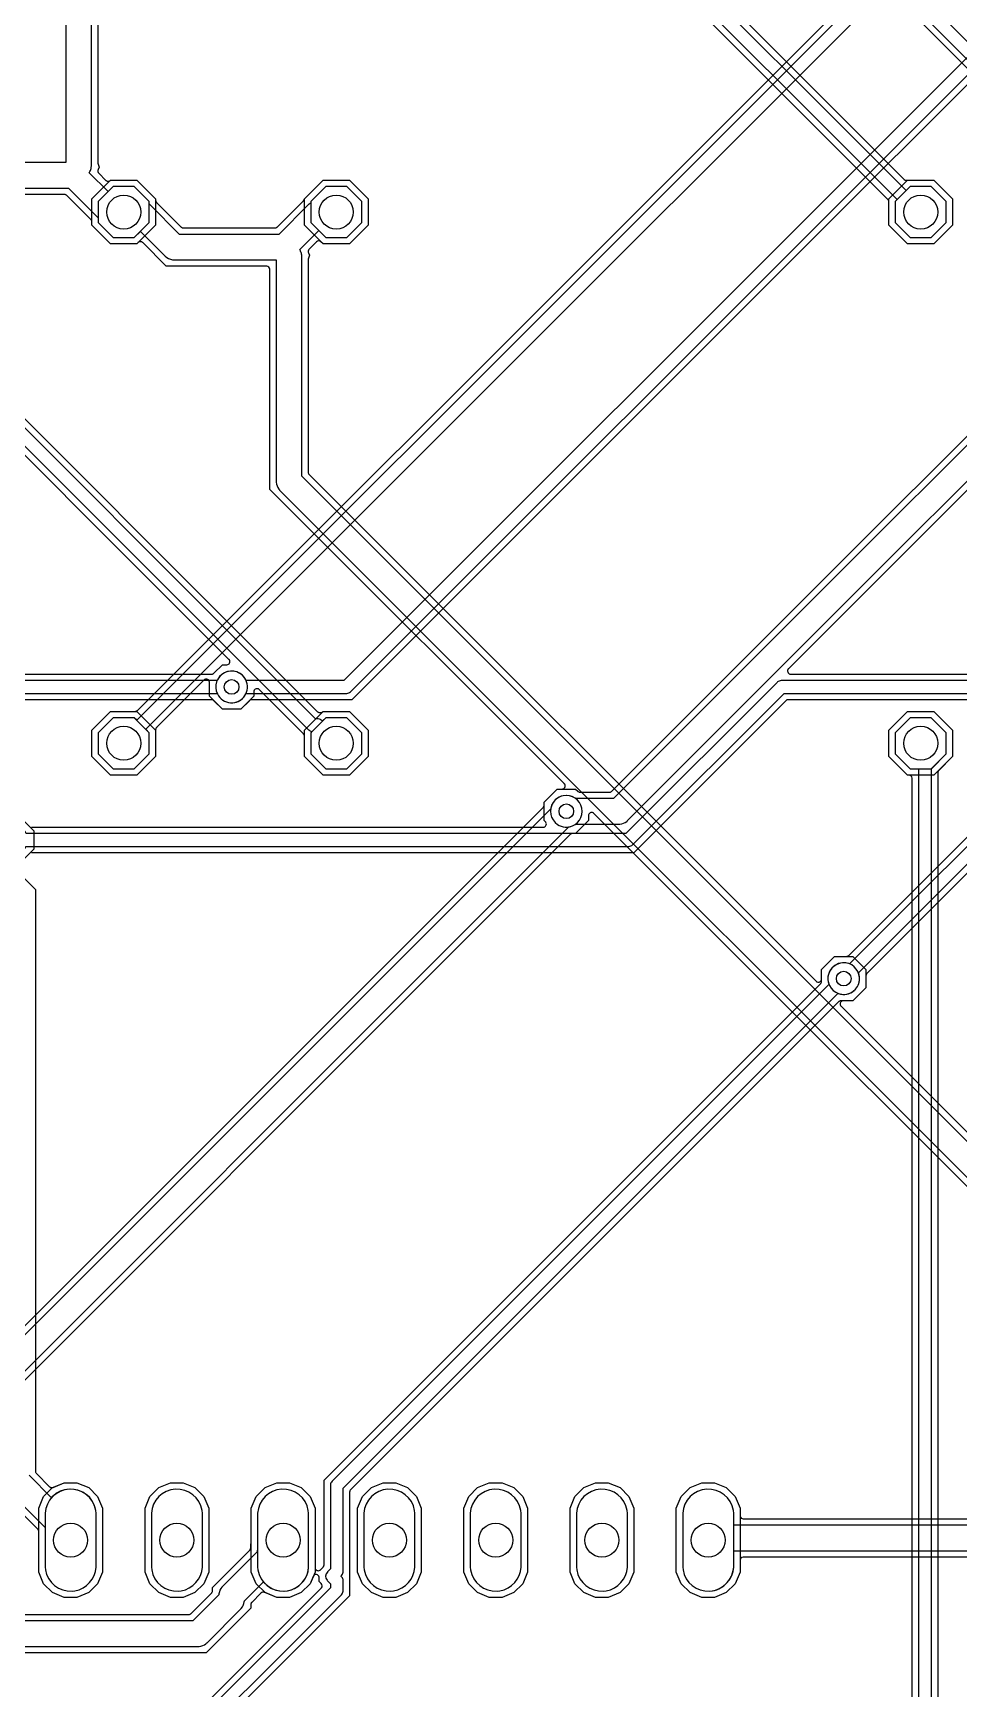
# Model space of a CAD drawing. Header units: inches. Extents: x 0 to 6.5, y 0 to 4.
# Drawn here: x 2.815 to 3.686, y 1.46 to 3.018 of the extents above; entities that cross this region are included whole.
import ezdxf

# ---------------------------------------------------------------- set-up
doc = ezdxf.new("R2010")
doc.units = ezdxf.units.IN

msp = doc.modelspace()

# ---------------------------------------------------------------- linework, layer by layer
at = {"layer": '16_copper'}
for points in [[(2.924, 2.3401), (2.924, 2.3599), (2.9207, 2.3632), (3.9102, 3.3528), (3.9104, 3.3529), (3.9105, 3.3531, 0.153125), (3.912, 3.3564), (3.912, 3.357), (3.912, 3.4244), (3.9126, 3.4246, 1), (3.8994, 3.4514), (3.8977, 3.4504, 0.577351), (3.8994, 3.4246), (3.9, 3.4244), (3.9, 3.3595), (2.9122, 2.3717), (2.9099, 2.374), (2.8901, 2.374), (2.876, 2.3599), (2.876, 2.3401), (2.8901, 2.326), (2.9099, 2.326)], [(3.0044, 2.3884, 0.233169), (3.0149, 2.3964), (3.0151, 2.397), (3.1095, 2.397), (3.1097, 2.397), (3.1099, 2.397, 0.153128), (3.1133, 2.3983), (3.1137, 2.3988), (4.1391, 3.4241), (4.1397, 3.4239, 1), (4.1493, 3.4521), (4.1474, 3.4526, 0.577349), (4.1304, 3.4332), (4.1306, 3.4326), (3.107, 2.409), (3.0151, 2.409), (3.0149, 2.4096, 1), (2.9881, 2.3964), (2.9891, 2.3947, 0.267948), (3.0025, 2.3881)], [(3.3194, 2.2714, 0.098492), (3.3248, 2.2736), (3.3253, 2.274), (3.366, 2.274), (3.3665, 2.274), (3.3669, 2.274, 0.144215), (3.3733, 2.2765), (3.3736, 2.2767, 0.015626), (3.3742, 2.2772), (3.3745, 2.2775), (4.5202, 3.4233), (4.5209, 3.4234, 1), (4.5151, 3.4526), (4.5132, 3.4521, 0.26795), (4.5034, 3.4409), (4.5033, 3.4402), (3.361, 2.298), (3.3253, 2.298), (3.3248, 2.2984, 1), (3.3082, 2.2736), (3.3099, 2.2726, 0.131651), (3.3175, 2.2711)], [(2.954, 1.5523, 0.349916), (2.974, 1.5747), (2.974, 1.6253), (2.9737, 1.628, 0.893655), (2.926, 1.6253), (2.926, 1.5747), (2.9263, 1.572, 0.38172), (2.9513, 1.552)], [(3.154, 1.5523, 0.349916), (3.174, 1.5747), (3.174, 1.6253), (3.1737, 1.628, 0.893655), (3.126, 1.6253), (3.126, 1.5747), (3.1263, 1.572, 0.38172), (3.1513, 1.552)], [(3.254, 1.5523, 0.349916), (3.274, 1.5747), (3.274, 1.6253), (3.2737, 1.628, 0.893655), (3.226, 1.6253), (3.226, 1.5747), (3.2263, 1.572, 0.38172), (3.2513, 1.552)], [(3.354, 1.5523, 0.349916), (3.374, 1.5747), (3.374, 1.6253), (3.3737, 1.628, 0.893655), (3.326, 1.6253), (3.326, 1.5747), (3.3263, 1.572, 0.38172), (3.3513, 1.552)], [(3.454, 1.5523, 0.349916), (3.474, 1.5747), (3.474, 1.6253), (3.4737, 1.628, 0.893655), (3.426, 1.6253), (3.426, 1.5747), (3.4263, 1.572, 0.38172), (3.4513, 1.552)]]:
    msp.add_lwpolyline(points, format="xyb", close=True, dxfattribs=at)
for points in [[(2.8133, 2.271), (3.2947, 2.271), (3.2948, 2.271), (3.2949, 2.271, 0.548403), (3.2973, 2.2755), (3.2971, 2.2757), (3.297, 2.276, 0.01578), (3.2968, 2.2761), (3.2956, 2.2773), (3.2956, 2.2947), (3.3078, 2.3069), (3.3252, 2.3069), (3.3272, 2.3049), (3.3274, 2.3047), (3.3277, 2.3045, 0.087651), (3.3287, 2.3041), (3.3289, 2.304), (3.3293, 2.304), (3.3573, 2.304), (3.3576, 2.304), (3.358, 2.3041, 0.087654), (3.3589, 2.3045), (3.3591, 2.3047), (3.3594, 2.3049), (4.4962, 3.4417)], [(4.1397, 3.4162), (3.1145, 2.391), (3.0203, 2.391), (3.02, 2.391), (3.0196, 2.3909, 0.087654), (3.0187, 2.3905), (3.0184, 2.3903), (3.0182, 2.3901), (3.0102, 2.3821), (2.9928, 2.3821), (2.9806, 2.3943), (2.9806, 2.4074), (2.9806, 2.4075), (2.9806, 2.4076, 0.54841), (2.9761, 2.41), (2.9759, 2.4098), (2.9756, 2.4096, 0.015772), (2.9755, 2.4095), (2.9309, 2.3649), (2.9307, 2.3646), (2.9305, 2.3644, 0.087651), (2.9301, 2.3634), (2.93, 2.3631), (2.93, 2.3628), (2.93, 2.3376), (2.9124, 2.32), (2.8876, 2.32), (2.87, 2.3376), (2.87, 2.3624), (2.8876, 2.38), (2.9108, 2.38), (2.9111, 2.38), (2.9115, 2.3801, 0.087654), (2.9124, 2.3805), (2.9126, 2.3807), (2.9129, 2.3809), (3.8931, 3.3611)], [(4.348, 3.2425), (3.5256, 2.4201), (3.5255, 2.42), (3.5254, 2.42, 0.54841), (3.5269, 2.4151), (3.5272, 2.4151), (3.5275, 2.415, 0.01577), (3.5277, 2.415), (4.001, 2.415)], [(3.996, 2.409), (3.519, 2.409), (3.5188, 2.409), (3.5186, 2.409, 0.153128), (3.5152, 2.4077), (3.5148, 2.4072), (3.3725, 2.265), (2.8081, 2.265), (2.8079, 2.2656, 1), (2.7811, 2.2524), (2.7821, 2.2507, 0.267948), (2.7955, 2.2441), (2.7974, 2.2444, 0.233169), (2.8079, 2.2524), (2.8081, 2.253), (3.375, 2.253), (3.3752, 2.253), (3.3754, 2.253, 0.153128), (3.3788, 2.2543), (3.3792, 2.2548), (3.5215, 2.397), (3.9935, 2.397)], [(3.9898, 2.391), (3.5252, 2.391), (3.5249, 2.391), (3.5245, 2.3909, 0.087654), (3.5236, 2.3905), (3.5234, 2.3903), (3.5231, 2.3901), (3.38, 2.247), (2.8133, 2.247)], [(3.642, 1.1042), (3.642, 2.317), (3.642, 2.3172, 0.392588), (3.639, 2.32), (3.6376, 2.32), (3.62, 2.3376), (3.62, 2.3624), (3.6376, 2.38), (3.6624, 2.38), (3.68, 2.3624), (3.68, 2.3376), (3.6669, 2.3245), (3.6667, 2.3242), (3.6665, 2.3239, 0.087651), (3.6661, 2.323), (3.666, 2.3227), (3.666, 2.3223), (3.666, 1.093)], [(2.7965, 2.233), (2.817, 2.2125), (2.817, 1.6647), (2.817, 1.6644), (2.8171, 1.664, 0.087654), (2.8175, 1.6631), (2.8177, 1.6629), (2.8179, 1.6626), (2.8302, 1.6503), (2.8302, 1.6502), (2.8303, 1.6502, 0.218356), (2.8327, 1.6494), (2.8331, 1.6495), (2.8334, 1.6496, 0.007894), (2.8335, 1.6496), (2.844, 1.654), (2.856, 1.654), (2.867, 1.6494), (2.8754, 1.641), (2.88, 1.63), (2.88, 1.57), (2.8754, 1.559), (2.867, 1.5506), (2.856, 1.546), (2.844, 1.546), (2.833, 1.5506), (2.8246, 1.559), (2.82, 1.57), (2.82, 1.6083), (2.82, 1.6086), (2.8199, 1.609, 0.087654), (2.8195, 1.6099), (2.8193, 1.6101), (2.8191, 1.6104), (2.781, 1.6485)], [(2.6007, 1.53), (2.9613, 1.53), (2.9616, 1.53), (2.962, 1.5301, 0.087654), (2.9629, 1.5305), (2.9631, 1.5307), (2.9634, 1.5309), (2.9826, 1.5501), (2.9828, 1.5503), (2.983, 1.5506, 0.087651), (2.9834, 1.5516), (2.9835, 1.5519), (2.9835, 1.5522), (2.9835, 1.5555), (3.0186, 1.5906), (3.0188, 1.5908), (3.019, 1.5911, 0.087651), (3.0194, 1.5921), (3.0195, 1.5924), (3.0195, 1.5927), (3.0195, 1.5961), (3.0195, 1.5961, 0.087651), (3.0199, 1.5971), (3.02, 1.5974), (3.02, 1.5977), (3.02, 1.63), (3.0246, 1.641), (3.033, 1.6494), (3.044, 1.654), (3.056, 1.654), (3.067, 1.6494), (3.0754, 1.641), (3.08, 1.63), (3.08, 1.5742), (3.08, 1.5741), (3.08, 1.574, 0.548403), (3.0845, 1.5716), (3.0847, 1.5718), (3.085, 1.572, 0.01578), (3.0851, 1.5721), (3.0876, 1.5746), (3.0878, 1.5749), (3.088, 1.5751, 0.087664), (3.0884, 1.5761), (3.0885, 1.5764), (3.0885, 1.5767), (3.0885, 1.6565), (3.0964, 1.6644), (3.0964, 1.6644), (3.5557, 2.1237), (3.5559, 2.124), (3.5561, 2.1242, 0.087651), (3.5565, 2.1252), (3.5566, 2.1255), (3.5566, 2.1256, 0.004905), (3.5566, 2.1256), (3.5566, 2.1258), (3.5566, 2.1372), (3.5688, 2.1494), (3.5862, 2.1494), (3.5984, 2.1372), (3.5984, 2.1198), (3.5862, 2.1076), (3.5748, 2.1076), (3.5745, 2.1076), (3.5742, 2.1075, 0.087654), (3.5732, 2.1071), (3.573, 2.1069), (3.5727, 2.1067), (3.1134, 1.6474), (3.1132, 1.6471), (3.113, 1.6469, 0.087651), (3.1126, 1.6459), (3.1125, 1.6456), (3.1125, 1.6453), (3.1125, 1.5475), (2.9255, 1.3605)], [(2.9247, 1.3683), (3.1047, 1.5483), (3.1049, 1.5484), (3.105, 1.5486, 0.153125), (3.1065, 1.5519), (3.1065, 1.5525), (3.1065, 1.5615), (3.1065, 1.5617), (3.1065, 1.5619, 0.153128), (3.1052, 1.5653), (3.1047, 1.5657), (3.1045, 1.566), (3.1047, 1.5663, 0.172365), (3.1065, 1.5699), (3.1065, 1.5705), (3.1065, 1.649), (3.5721, 2.1146), (3.5727, 2.1144, 1), (3.5823, 2.1426), (3.5804, 2.1431, 0.577349), (3.5634, 2.1237), (3.5636, 2.1231), (3.0963, 1.6557), (3.0961, 1.6556), (3.096, 1.6554, 0.153125), (3.0945, 1.6521), (3.0945, 1.6515), (3.0945, 1.573), (3.0918, 1.5702), (3.0917, 1.5701), (3.0916, 1.57, 0.370187), (3.0913, 1.5622), (3.0918, 1.5618), (3.0945, 1.559), (3.0945, 1.555), (2.918, 1.3785)], [(2.7905, 1.6475), (2.826, 1.612), (2.826, 1.5747), (2.8263, 1.572, 0.38172), (2.8513, 1.552), (2.854, 1.5523, 0.349916), (2.874, 1.5747), (2.874, 1.6253), (2.8737, 1.628, 0.628343), (2.8321, 1.64), (2.832, 1.6399), (2.811, 1.661)], [(2.592, 1.5), (2.97, 1.5), (2.9705, 1.5), (2.9709, 1.5, 0.144215), (2.9773, 1.5025), (2.9776, 1.5027, 0.015626), (2.9782, 1.5032), (2.9785, 1.5035), (3.01, 1.535), (3.0103, 1.5354), (3.0106, 1.5357, 0.144213), (3.0134, 1.5419), (3.0134, 1.5423), (3.0135, 1.5427), (3.0135, 1.543), (3.0314, 1.5609, 0.685705), (3.074, 1.5747), (3.074, 1.6253), (3.0737, 1.628, 0.893655), (3.026, 1.6253), (3.026, 1.5919), (3.026, 1.5918, 0.035821), (3.0256, 1.5901), (3.0256, 1.5897, 0.014426), (3.0255, 1.589), (2.993, 1.5565), (2.9927, 1.5561), (2.9924, 1.5558, 0.144213), (2.9896, 1.5496), (2.9896, 1.5492, 0.014426), (2.9895, 1.5485), (2.965, 1.524), (2.597, 1.524)], [(2.9164, 1.3854), (3.0859, 1.5549), (3.086, 1.5551, 0.392527), (3.0859, 1.5591), (3.084, 1.561), (3.084, 1.5646), (3.084, 1.5649), (3.084, 1.5651, 0.747774), (3.0782, 1.5658), (3.0754, 1.559), (3.067, 1.5506), (3.056, 1.546), (3.044, 1.546), (3.0327, 1.5507), (3.0327, 1.5507), (3.0326, 1.5508), (3.0325, 1.5508, 0.309926), (3.0291, 1.5502), (3.0204, 1.5414), (3.0202, 1.5412), (3.02, 1.5409, 0.087651), (3.0196, 1.5399), (3.0195, 1.5396), (3.0195, 1.5393), (3.0195, 1.536), (2.9775, 1.494), (2.5937, 1.494)]]:
    msp.add_lwpolyline(points, format="xyb", dxfattribs=at)
for points in [[(2.8876, 2.82), (2.87, 2.8376), (2.87, 2.8624), (2.8876, 2.88), (2.9124, 2.88), (2.93, 2.8624), (2.93, 2.8376), (2.9124, 2.82)], [(2.924, 2.8401), (2.924, 2.8599), (2.9099, 2.874), (2.8901, 2.874), (2.876, 2.8599), (2.876, 2.8401), (2.8901, 2.826), (2.9099, 2.826)], [(3.0876, 2.82), (3.07, 2.8376), (3.07, 2.8624), (3.0876, 2.88), (3.1124, 2.88), (3.13, 2.8624), (3.13, 2.8376), (3.1124, 2.82)], [(3.124, 2.8401), (3.124, 2.8599), (3.1099, 2.874), (3.0901, 2.874), (3.076, 2.8599), (3.076, 2.8401), (3.0901, 2.826), (3.1099, 2.826)], [(3.6376, 2.82), (3.62, 2.8376), (3.62, 2.8624), (3.6376, 2.88), (3.6624, 2.88), (3.68, 2.8624), (3.68, 2.8376), (3.6624, 2.82)], [(3.674, 2.8401), (3.674, 2.8599), (3.6599, 2.874), (3.6401, 2.874), (3.626, 2.8599), (3.626, 2.8401), (3.6401, 2.826), (3.6599, 2.826)], [(3.0876, 2.32), (3.07, 2.3376), (3.07, 2.3624), (3.0876, 2.38), (3.1124, 2.38), (3.13, 2.3624), (3.13, 2.3376), (3.1124, 2.32)], [(3.124, 2.3401), (3.124, 2.3599), (3.1099, 2.374), (3.0901, 2.374), (3.076, 2.3599), (3.076, 2.3401), (3.0901, 2.326), (3.1099, 2.326)], [(2.944, 1.546), (2.933, 1.5506), (2.9246, 1.559), (2.92, 1.57), (2.92, 1.63), (2.9246, 1.641), (2.933, 1.6494), (2.944, 1.654), (2.956, 1.654), (2.967, 1.6494), (2.9754, 1.641), (2.98, 1.63), (2.98, 1.57), (2.9754, 1.559), (2.967, 1.5506), (2.956, 1.546)], [(3.144, 1.546), (3.133, 1.5506), (3.1246, 1.559), (3.12, 1.57), (3.12, 1.63), (3.1246, 1.641), (3.133, 1.6494), (3.144, 1.654), (3.156, 1.654), (3.167, 1.6494), (3.1754, 1.641), (3.18, 1.63), (3.18, 1.57), (3.1754, 1.559), (3.167, 1.5506), (3.156, 1.546)], [(3.244, 1.546), (3.233, 1.5506), (3.2246, 1.559), (3.22, 1.57), (3.22, 1.63), (3.2246, 1.641), (3.233, 1.6494), (3.244, 1.654), (3.256, 1.654), (3.267, 1.6494), (3.2754, 1.641), (3.28, 1.63), (3.28, 1.57), (3.2754, 1.559), (3.267, 1.5506), (3.256, 1.546)], [(3.344, 1.546), (3.333, 1.5506), (3.3246, 1.559), (3.32, 1.57), (3.32, 1.63), (3.3246, 1.641), (3.333, 1.6494), (3.344, 1.654), (3.356, 1.654), (3.367, 1.6494), (3.3754, 1.641), (3.38, 1.63), (3.38, 1.57), (3.3754, 1.559), (3.367, 1.5506), (3.356, 1.546)], [(3.444, 1.546), (3.433, 1.5506), (3.4246, 1.559), (3.42, 1.57), (3.42, 1.63), (3.4246, 1.641), (3.433, 1.6494), (3.444, 1.654), (3.456, 1.654), (3.467, 1.6494), (3.4754, 1.641), (3.48, 1.63), (3.48, 1.57), (3.4754, 1.559), (3.467, 1.5506), (3.456, 1.546)]]:
    msp.add_lwpolyline(points, close=True, dxfattribs=at)
msp.add_lwpolyline([(3.66, 1.098), (3.66, 2.3261), (3.674, 2.3401), (3.674, 2.3599), (3.6599, 2.374), (3.6401, 2.374), (3.626, 2.3599), (3.626, 2.3401), (3.6401, 2.326), (3.648, 2.326), (3.648, 1.1005)], dxfattribs=at)
at = {"layer": '1_copper'}
for points in [[(3.674, 2.8401), (3.674, 2.8599), (3.6599, 2.874), (3.6401, 2.874), (3.6363, 2.8702), (3.1452, 3.3612), (3.1451, 3.3614), (3.1449, 3.3615, 0.153125), (3.1416, 3.363), (3.141, 3.363), (3.0466, 3.363), (3.0464, 3.3636, 1), (3.0196, 3.3504), (3.0206, 3.3487, 0.577351), (3.0464, 3.3504), (3.0466, 3.351), (3.1385, 3.351), (3.6278, 2.8617), (3.626, 2.8599), (3.626, 2.8401), (3.6401, 2.826), (3.6599, 2.826)], [(3.874, 2.8401), (3.874, 2.8599), (3.8599, 2.874), (3.8401, 2.874), (3.8353, 2.8692), (3.4827, 3.2217), (3.4826, 3.2219), (3.4824, 3.222, 0.153125), (3.4791, 3.2235), (3.4785, 3.2235), (3.3346, 3.2235), (3.3344, 3.2241, 1), (3.3076, 3.2109), (3.3086, 3.2092, 0.577351), (3.3344, 3.2109), (3.3346, 3.2115), (3.476, 3.2115), (3.8268, 2.8607), (3.826, 2.8599), (3.826, 2.8401), (3.8401, 2.826), (3.8599, 2.826)], [(3.124, 2.3401), (3.124, 2.3599), (3.1099, 2.374), (3.0901, 2.374), (3.087, 2.371), (3.0867, 2.3712, 0.172365), (3.0831, 2.373), (3.0825, 2.373), (3.0805, 2.373), (2.7004, 2.7531), (2.7006, 2.7537, 1), (2.6724, 2.7633), (2.6719, 2.7614, 0.577349), (2.6913, 2.7444), (2.6919, 2.7446), (3.0738, 2.3628), (3.0739, 2.3626), (3.0741, 2.3625, 0.133998), (3.0769, 2.3611), (3.0771, 2.3611), (3.076, 2.3599), (3.076, 2.3401), (3.0901, 2.326), (3.1099, 2.326)], [(2.724, 2.3401), (2.724, 2.3599), (2.7217, 2.3622), (2.7565, 2.397), (2.9879, 2.397), (2.9881, 2.3964, 1), (3.0149, 2.4096), (3.0139, 2.4113, 0.577351), (2.9881, 2.4096), (2.9879, 2.409), (2.754, 2.409), (2.7538, 2.409), (2.7536, 2.409, 0.153128), (2.7502, 2.4077), (2.7498, 2.4072), (2.7132, 2.3707), (2.7099, 2.374), (2.6901, 2.374), (2.676, 2.3599), (2.676, 2.3401), (2.6901, 2.326), (2.7099, 2.326)], [(2.654, 1.5523, 0.349916), (2.674, 1.5747), (2.674, 1.6253), (2.6739, 1.6264), (3.3187, 2.2713), (3.3194, 2.2714, 1), (3.3136, 2.3006), (3.3117, 2.3001, 0.26795), (3.3019, 2.2889), (3.3018, 2.2882), (2.6596, 1.646), (2.6592, 1.6462, 0.516612), (2.626, 1.6253), (2.626, 1.5747), (2.6263, 1.572, 0.38172), (2.6513, 1.552)], [(2.854, 1.5523, 0.349916), (2.874, 1.5747), (2.874, 1.6253), (2.8737, 1.628, 0.893655), (2.826, 1.6253), (2.826, 1.5747), (2.8263, 1.572, 0.38172), (2.8513, 1.552)], [(2.954, 1.5523, 0.349916), (2.974, 1.5747), (2.974, 1.6253), (2.9737, 1.628, 0.893655), (2.926, 1.6253), (2.926, 1.5747), (2.9263, 1.572, 0.38172), (2.9513, 1.552)], [(3.054, 1.5523, 0.349916), (3.074, 1.5747), (3.074, 1.6253), (3.0737, 1.628, 0.893655), (3.026, 1.6253), (3.026, 1.5747), (3.0263, 1.572, 0.38172), (3.0513, 1.552)], [(3.154, 1.5523, 0.349916), (3.174, 1.5747), (3.174, 1.6253), (3.1737, 1.628, 0.893655), (3.126, 1.6253), (3.126, 1.5747), (3.1263, 1.572, 0.38172), (3.1513, 1.552)], [(3.254, 1.5523, 0.349916), (3.274, 1.5747), (3.274, 1.6253), (3.2737, 1.628, 0.893655), (3.226, 1.6253), (3.226, 1.5747), (3.2263, 1.572, 0.38172), (3.2513, 1.552)], [(3.354, 1.5523, 0.349916), (3.374, 1.5747), (3.374, 1.6253), (3.3737, 1.628, 0.893655), (3.326, 1.6253), (3.326, 1.5747), (3.3263, 1.572, 0.38172), (3.3513, 1.552)]]:
    msp.add_lwpolyline(points, format="xyb", close=True, dxfattribs=at)
for points in [[(3.3235, 3.1915), (3.6342, 2.8808), (3.6343, 2.8807, 0.213036), (3.6367, 2.88), (3.6367, 2.88), (3.6624, 2.88), (3.68, 2.8624), (3.68, 2.8376), (3.6624, 2.82), (3.6376, 2.82), (3.62, 2.8376), (3.62, 2.8598), (3.62, 2.8601), (3.6199, 2.8605, 0.087654), (3.6195, 2.8614), (3.6193, 2.8616), (3.6191, 2.8619), (3.1369, 3.3441)], [(3.9055, 1.7635), (3.0675, 2.6015), (3.0675, 2.808), (3.0675, 2.8083), (3.0675, 2.8085, 0.071736), (3.0669, 2.8119), (3.0666, 2.8125), (3.0664, 2.813, 0.00849), (3.0662, 2.8134), (3.0656, 2.8146), (3.0835, 2.8325), (3.0901, 2.826), (3.1099, 2.826), (3.124, 2.8401), (3.124, 2.8599), (3.1099, 2.874), (3.0901, 2.874), (3.076, 2.8599), (3.076, 2.8586), (3.076, 2.8586, 0.019669), (3.0752, 2.858), (3.0749, 2.8578, 0.015626), (3.0743, 2.8573), (3.074, 2.857), (3.046, 2.829), (2.9525, 2.829), (2.9245, 2.857), (2.9245, 2.857), (2.9244, 2.857), (2.924, 2.8574), (2.924, 2.8599), (2.9099, 2.874), (2.8901, 2.874), (2.8853, 2.8692), (2.8676, 2.8869), (2.8682, 2.8881, 0.082641), (2.8694, 2.8919), (2.8694, 2.8926), (2.8695, 2.8931, 0.008491), (2.8695, 2.8935), (2.8695, 3.2305)], [(2.8755, 3.2268), (2.8755, 2.8969), (2.8755, 2.8968), (2.8755, 2.8968), (2.8755, 2.8966), (2.8755, 2.8966), (2.8756, 2.8965), (2.8756, 2.8964), (2.8756, 2.8961, 0.008779), (2.8757, 2.896), (2.8769, 2.8921), (2.8759, 2.89, 0.322823), (2.8764, 2.8865), (2.8831, 2.8798), (2.8833, 2.8797, 0.237981), (2.8859, 2.879), (2.8861, 2.8791, 0.093452), (2.8874, 2.8798), (2.8876, 2.88), (2.9124, 2.88), (2.93, 2.8624), (2.93, 2.8612, 0.14431), (2.9305, 2.8596), (2.9307, 2.8594), (2.9309, 2.8591), (2.9541, 2.8359), (2.9543, 2.8357), (2.9546, 2.8355, 0.087651), (2.9556, 2.8351), (2.9559, 2.835), (2.9562, 2.835), (3.0423, 2.835), (3.0426, 2.835), (3.043, 2.8351, 0.087654), (3.0439, 2.8355), (3.0441, 2.8357), (3.0444, 2.8359), (3.0691, 2.8606), (3.0693, 2.8608), (3.0695, 2.8611, 0.072944), (3.0699, 2.8621), (3.07, 2.8624), (3.07, 2.8624), (3.0876, 2.88), (3.1124, 2.88), (3.13, 2.8624), (3.13, 2.8376), (3.1124, 2.82), (3.0876, 2.82), (3.0856, 2.8219), (3.0855, 2.8221, 0.39257), (3.0814, 2.8219), (3.0744, 2.815), (3.0743, 2.8148), (3.0742, 2.8147, 0.291645), (3.0739, 2.8115), (3.0749, 2.8094), (3.0737, 2.8055), (3.0736, 2.8055), (3.0736, 2.8054), (3.0736, 2.805), (3.0735, 2.8047, 0.008778), (3.0735, 2.8046), (3.0735, 2.6052), (3.0735, 2.6049), (3.0736, 2.6045, 0.087654), (3.074, 2.6036), (3.0742, 2.6034), (3.0744, 2.6031), (3.5515, 2.126), (3.5516, 2.1259), (3.5517, 2.1258, 0.54841), (3.5565, 2.1273), (3.5565, 2.1276), (3.5566, 2.1279, 0.01577), (3.5566, 2.1281), (3.5566, 2.1372), (3.5688, 2.1494), (3.5802, 2.1494), (3.5805, 2.1494), (3.5808, 2.1495, 0.087654), (3.5818, 2.1499), (3.582, 2.1501), (3.5823, 2.1503), (3.7615, 2.3295)], [(2.75, 2.8725), (2.848, 2.8725), (2.876, 2.8445), (2.876, 2.8401), (2.8901, 2.826), (2.9099, 2.826), (2.9157, 2.8318), (2.939, 2.8085, 0.164349), (2.9459, 2.8051), (2.9463, 2.8051, 0.015609), (2.9471, 2.805), (2.9475, 2.805), (3.0435, 2.805), (3.0435, 2.5965), (3.0435, 2.596), (3.0435, 2.5956, 0.144215), (3.046, 2.5892), (3.0462, 2.5889, 0.015626), (3.0467, 2.5883), (3.047, 2.588), (3.885, 1.75)], [(2.6596, 1.6545), (3.2947, 2.2897), (3.2949, 2.29), (3.2951, 2.2902, 0.087651), (3.2955, 2.2912), (3.2956, 2.2915), (3.2956, 2.2918), (3.2956, 2.2947), (3.3078, 2.3069), (3.3124, 2.3069), (3.3125, 2.3069), (3.3126, 2.3069, 0.54841), (3.315, 2.3114), (3.3148, 2.3116), (3.3147, 2.3119, 0.015772), (3.3145, 2.312), (3.0489, 2.5776), (3.0375, 2.589), (3.0375, 2.796), (3.0375, 2.7962, 0.392588), (3.0345, 2.799), (2.94, 2.799), (2.9179, 2.8212), (2.9177, 2.8213, 0.392595), (2.9136, 2.8212), (2.9124, 2.82), (2.8876, 2.82), (2.87, 2.8376), (2.87, 2.8408), (2.87, 2.8411), (2.8699, 2.8415, 0.087654), (2.8695, 2.8424), (2.8693, 2.8426), (2.8691, 2.8429), (2.8464, 2.8656), (2.8462, 2.8658), (2.8459, 2.866, 0.087651), (2.8449, 2.8664), (2.8446, 2.8665), (2.8443, 2.8665), (2.7537, 2.8665)], [(2.7083, 2.7537), (3.0821, 2.3799), (3.0824, 2.3797), (3.0826, 2.3795, 0.070429), (3.0836, 2.3791), (3.0839, 2.379), (3.0842, 2.379), (3.0853, 2.379), (3.0857, 2.379), (3.086, 2.3791), (3.0861, 2.3791), (3.0862, 2.3791, 0.053914), (3.087, 2.3795), (3.0872, 2.3797), (3.0875, 2.3799), (3.0876, 2.38), (3.1124, 2.38), (3.13, 2.3624), (3.13, 2.3376), (3.1124, 2.32), (3.0876, 2.32), (3.07, 2.3376), (3.07, 2.3568), (3.07, 2.3571), (3.0699, 2.3575, 0.087654), (3.0695, 2.3584), (3.0693, 2.3586), (3.0691, 2.3589), (3.0275, 2.4005), (3.0274, 2.4006), (3.0273, 2.4007, 0.54841), (3.0225, 2.3992), (3.0225, 2.3989), (3.0224, 2.3986, 0.01577), (3.0224, 2.3984), (3.0224, 2.3943), (3.0102, 2.3821), (2.9928, 2.3821), (2.9848, 2.3901), (2.9846, 2.3903), (2.9843, 2.3905, 0.087651), (2.9833, 2.3909), (2.9831, 2.391), (2.9827, 2.391), (2.7602, 2.391)], [(2.749, 2.415), (2.9827, 2.415), (2.983, 2.415), (2.9834, 2.4151, 0.087654), (2.9843, 2.4155), (2.9846, 2.4157), (2.9848, 2.4159), (2.9928, 2.4239), (2.9969, 2.4239), (2.997, 2.4239), (2.9971, 2.4239, 0.54841), (2.9995, 2.4284), (2.9993, 2.4286), (2.9991, 2.4289, 0.015772), (2.999, 2.429), (2.6913, 2.7367)], [(3.7623, 2.3217), (3.5829, 2.1424), (3.5823, 2.1426, 1), (3.5727, 2.1144), (3.5746, 2.1139, 0.065542), (3.5785, 2.1136), (3.5804, 2.1139, 0.453094), (3.5916, 2.1333), (3.5914, 2.1339), (3.769, 2.3115)], [(3.7706, 2.3046), (3.5993, 2.1333), (3.5991, 2.133), (3.5989, 2.1328, 0.087651), (3.5985, 2.1318), (3.5984, 2.1315), (3.5984, 2.1312), (3.5984, 2.1198), (3.5862, 2.1076), (3.5771, 2.1076), (3.577, 2.1076), (3.5769, 2.1076, 0.54841), (3.5745, 2.1031), (3.5747, 2.1029), (3.5748, 2.1026, 0.015772), (3.575, 2.1025), (3.9056, 1.7719)], [(3.8613, 1.7653), (3.3425, 2.284), (3.3424, 2.2841), (3.3423, 2.2842, 0.54841), (3.3375, 2.2827), (3.3375, 2.2824), (3.3374, 2.2821, 0.01577), (3.3374, 2.2819), (3.3374, 2.2773), (3.3252, 2.2651), (3.3223, 2.2651), (3.322, 2.2651), (3.3216, 2.265, 0.087654), (3.3207, 2.2646), (3.3205, 2.2644), (3.3202, 2.2642), (2.6809, 1.6249)], [(3.7173, 1.584), (3.483, 1.584), (3.4828, 1.584, 0.392588), (3.48, 1.581), (3.48, 1.57), (3.4754, 1.559), (3.467, 1.5506), (3.456, 1.546), (3.444, 1.546), (3.433, 1.5506), (3.4246, 1.559), (3.42, 1.57), (3.42, 1.63), (3.4246, 1.641), (3.433, 1.6494), (3.444, 1.654), (3.456, 1.654), (3.467, 1.6494), (3.4754, 1.641), (3.48, 1.63), (3.48, 1.623), (3.48, 1.6228, 0.392588), (3.483, 1.62), (3.7335, 1.62)], [(3.726, 1.614), (3.474, 1.614), (3.474, 1.6253), (3.4737, 1.628, 0.893655), (3.426, 1.6253), (3.426, 1.5747), (3.4263, 1.572, 0.893655), (3.474, 1.5747), (3.474, 1.59), (3.721, 1.59)]]:
    msp.add_lwpolyline(points, format="xyb", dxfattribs=at)
for points in [[(2.8455, 3.2355), (2.8455, 2.8965), (2.745, 2.8965)], [(3.8191, 2.8599), (3.4744, 3.2046)], [(2.8032, 2.2799), (2.8154, 2.2677), (2.8154, 2.2503), (2.8032, 2.2381)]]:
    msp.add_lwpolyline(points, dxfattribs=at)
for points in [[(2.8876, 2.32), (2.87, 2.3376), (2.87, 2.3624), (2.8876, 2.38), (2.9124, 2.38), (2.93, 2.3624), (2.93, 2.3376), (2.9124, 2.32)], [(2.924, 2.3401), (2.924, 2.3599), (2.9099, 2.374), (2.8901, 2.374), (2.876, 2.3599), (2.876, 2.3401), (2.8901, 2.326), (2.9099, 2.326)], [(3.6376, 2.32), (3.62, 2.3376), (3.62, 2.3624), (3.6376, 2.38), (3.6624, 2.38), (3.68, 2.3624), (3.68, 2.3376), (3.6624, 2.32)], [(3.674, 2.3401), (3.674, 2.3599), (3.6599, 2.374), (3.6401, 2.374), (3.626, 2.3599), (3.626, 2.3401), (3.6401, 2.326), (3.6599, 2.326)], [(2.844, 1.546), (2.833, 1.5506), (2.8246, 1.559), (2.82, 1.57), (2.82, 1.63), (2.8246, 1.641), (2.833, 1.6494), (2.844, 1.654), (2.856, 1.654), (2.867, 1.6494), (2.8754, 1.641), (2.88, 1.63), (2.88, 1.57), (2.8754, 1.559), (2.867, 1.5506), (2.856, 1.546)], [(2.944, 1.546), (2.933, 1.5506), (2.9246, 1.559), (2.92, 1.57), (2.92, 1.63), (2.9246, 1.641), (2.933, 1.6494), (2.944, 1.654), (2.956, 1.654), (2.967, 1.6494), (2.9754, 1.641), (2.98, 1.63), (2.98, 1.57), (2.9754, 1.559), (2.967, 1.5506), (2.956, 1.546)], [(3.044, 1.546), (3.033, 1.5506), (3.0246, 1.559), (3.02, 1.57), (3.02, 1.63), (3.0246, 1.641), (3.033, 1.6494), (3.044, 1.654), (3.056, 1.654), (3.067, 1.6494), (3.0754, 1.641), (3.08, 1.63), (3.08, 1.57), (3.0754, 1.559), (3.067, 1.5506), (3.056, 1.546)], [(3.144, 1.546), (3.133, 1.5506), (3.1246, 1.559), (3.12, 1.57), (3.12, 1.63), (3.1246, 1.641), (3.133, 1.6494), (3.144, 1.654), (3.156, 1.654), (3.167, 1.6494), (3.1754, 1.641), (3.18, 1.63), (3.18, 1.57), (3.1754, 1.559), (3.167, 1.5506), (3.156, 1.546)], [(3.244, 1.546), (3.233, 1.5506), (3.2246, 1.559), (3.22, 1.57), (3.22, 1.63), (3.2246, 1.641), (3.233, 1.6494), (3.244, 1.654), (3.256, 1.654), (3.267, 1.6494), (3.2754, 1.641), (3.28, 1.63), (3.28, 1.57), (3.2754, 1.559), (3.267, 1.5506), (3.256, 1.546)], [(3.344, 1.546), (3.333, 1.5506), (3.3246, 1.559), (3.32, 1.57), (3.32, 1.63), (3.3246, 1.641), (3.333, 1.6494), (3.344, 1.654), (3.356, 1.654), (3.367, 1.6494), (3.3754, 1.641), (3.38, 1.63), (3.38, 1.57), (3.3754, 1.559), (3.367, 1.5506), (3.356, 1.546)]]:
    msp.add_lwpolyline(points, close=True, dxfattribs=at)
at = {"layer": 'drills_PTH'}
for centre in [(2.9, 2.85), (3.1, 2.85), (3.65, 2.85), (2.9, 2.35), (3.1, 2.35), (3.65, 2.35), (2.85, 1.6), (2.95, 1.6), (3.05, 1.6), (3.15, 1.6), (3.25, 1.6), (3.35, 1.6), (3.45, 1.6)]:
    msp.add_circle(centre, 0.016, dxfattribs=at)
at = {"layer": 'drills_via_1_16'}
for centre in [(3.0015, 2.403), (3.3165, 2.286), (3.5775, 2.1285)]:
    msp.add_circle(centre, 0.00689, dxfattribs=at)

doc.saveas('drawing.dxf')
